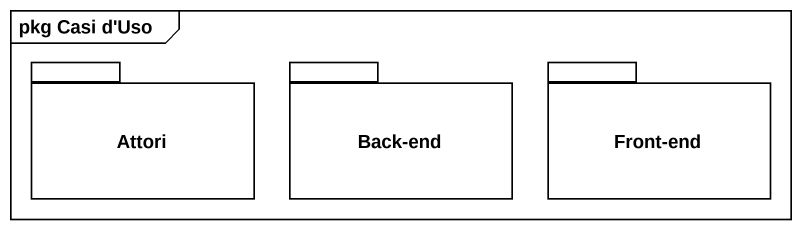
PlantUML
@startuml
mainframe pkg Casi d'Uso
package Attori {
}
package "Back-end" as Back_end {
}
package "Front-end" as Front_end {
}
@enduml
